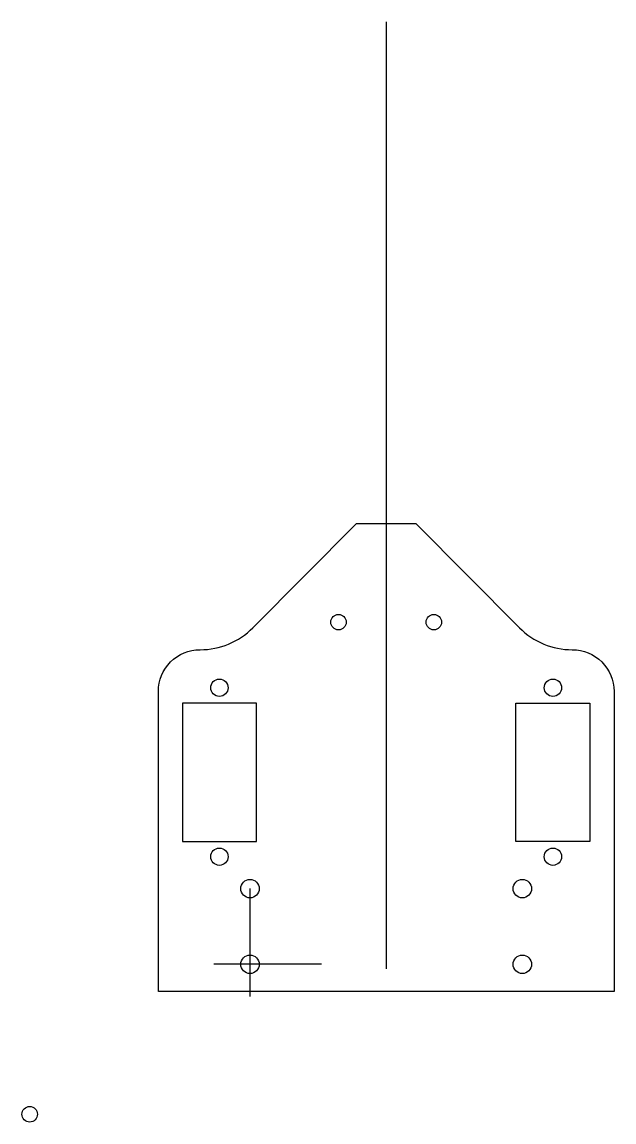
# Model space of a CAD drawing. Header units: millimetres. Extents: x -27 to 72, y -43 to 142.
import ezdxf

# ---------------------------------------------------------------- set-up
doc = ezdxf.new("R2010")
doc.units = ezdxf.units.MM
doc.layers.get('0').update_dxf_attribs({"linetype": 'CONTINUOUS'})

msp = doc.modelspace()

# ---------------------------------------------------------------- linework, layer by layer
for p, q in [((33.92, 142), (33.92, -16.89)), ((11.06, -21.54), (11.06, -3.43)), ((23.05, -16.13), (5, -16.13))]:
    msp.add_line(p, q)
msp.add_lwpolyline([(28.92, 57.84), (33.92, 57.84), (38.92, 57.84), (56.3, 40.35, 0.19971), (65.17, 36.66), (65.17, 36.66, -0.414214), (72.17, 29.66), (72.17, -20.7), (33.92, -20.7), (-4.33, -20.7), (-4.33, 29.66, -0.414214), (2.67, 36.66), (2.67, 36.66, 0.19971), (11.54, 40.35)], format="xyb", close=True)
for points in [[(-0.3, 4.49), (12.14, 4.49), (12.14, 27.72), (-0.3, 27.72)], [(55.7, 4.49), (55.7, 27.72), (68.14, 27.72), (68.14, 4.49)]]:
    msp.add_lwpolyline(points, close=True)
for centre, radius in [((25.92, 41.29), 1.3), ((41.92, 41.29), 1.3), ((5.92, 30.28), 1.45), ((61.92, 30.28), 1.45), ((5.92, 1.93), 1.45), ((61.92, 1.93), 1.45), ((11.06, -3.43), 1.55), ((56.78, -3.43), 1.55), ((11.06, -16.13), 1.55), ((56.78, -16.13), 1.55), ((-25.92, -41.29), 1.3)]:
    msp.add_circle(centre, radius)

doc.saveas('drawing.dxf')
